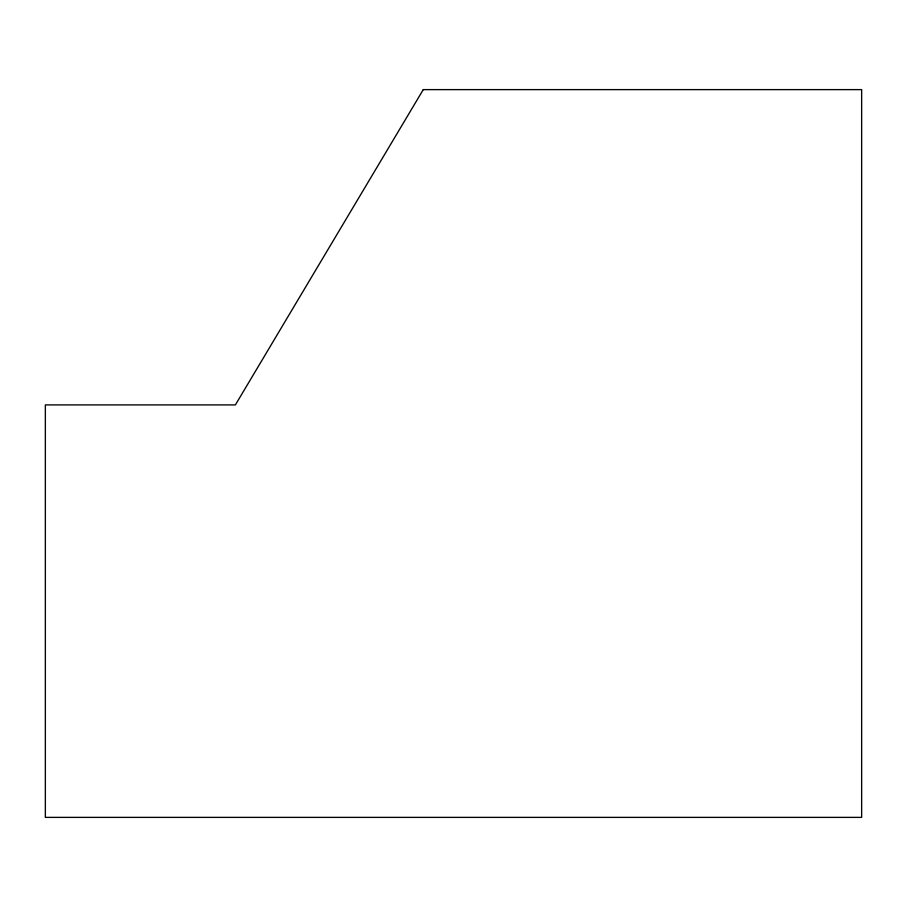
<?xml version="1.0" encoding="UTF-8"?>
<svg xmlns="http://www.w3.org/2000/svg" width="907" height="907" viewBox="0 0 907 907"><rect width="100%" height="100%" fill="white"/><g stroke="black" fill="none" stroke-linecap="round" stroke-linejoin="round"><path stroke-width="1.36" d="M423.263 89.623L235.389 404.907L45.35 404.907L45.35 817.377L861.65 817.377L861.65 89.623L423.263 89.623"/></g></svg>
